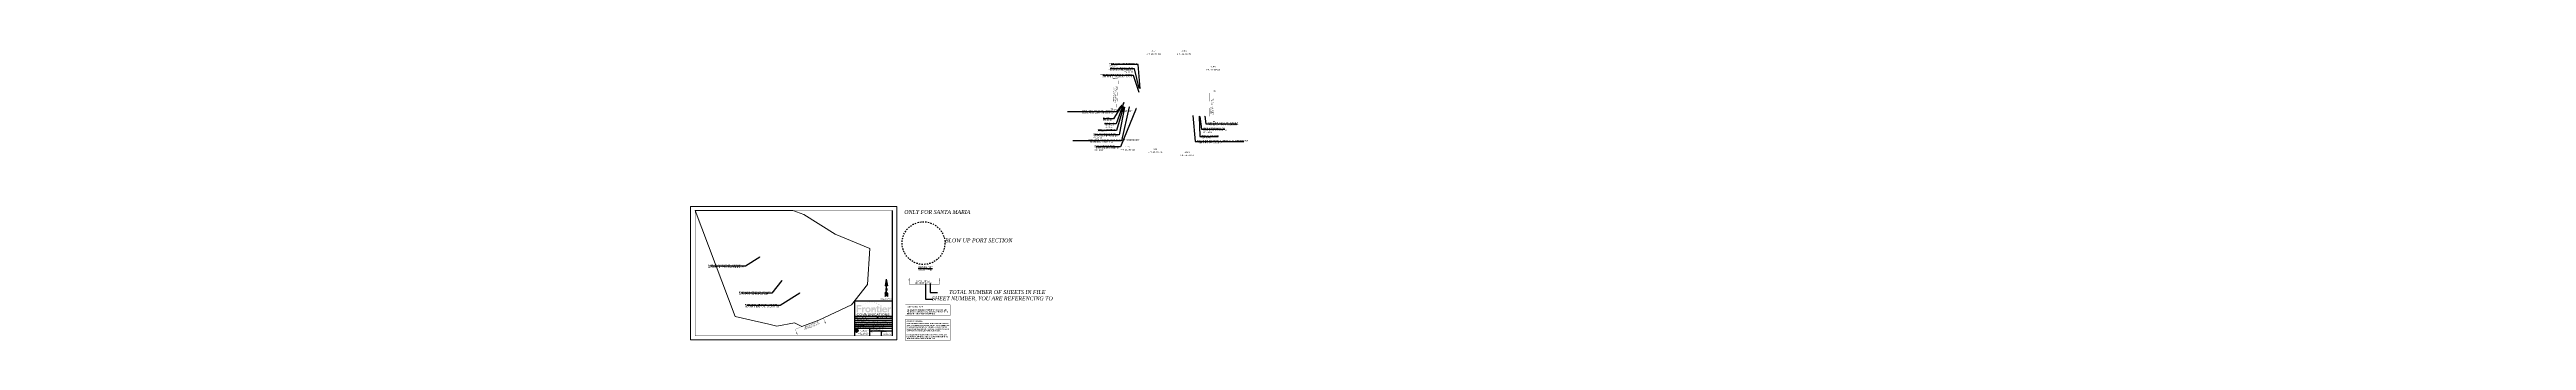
# Paper-space layout '35' of a CAD drawing. Header units: feet. Extents: x -36 to 169, y 3 to 27.
import ezdxf
from ezdxf import colors
from ezdxf.entities.mleader import LeaderData, LeaderLine
from ezdxf.enums import TextEntityAlignment as Align
from ezdxf.math import Vec2, Vec3

# ---------------------------------------------------------------- set-up
doc = ezdxf.new("R2010")
doc.units = ezdxf.units.FT
doc.header["$MEASUREMENT"] = 0
doc.linetypes.add('HIDDEN', pattern=[0.375, 0.25, -0.125])
doc.linetypes.add('PHANTOM2', pattern=[1.25, 0.625, -0.125, 0.125, -0.125, 0.125, -0.125])
doc.layers.get('DEFPOINTS').update_dxf_attribs({"color": 3, "lineweight": 0})
for name, color, linetype, lineweight in [('C-Anno', 7, 'Continuous', 25), ('C-Anno @ 1', 7, 'Continuous', 25), ('DIMS', 7, 'Continuous', 5)]:
    doc.layers.add(name, color=color, linetype=linetype, lineweight=lineweight)
doc.layers.add('CHC-ROW', color=4, linetype='PHANTOM2')
doc.layers.add('TITLE BLOCK', color=7, linetype='Continuous')
doc.layers.add('DEFPOINTS @ 1', color=3, linetype='Continuous', lineweight=0, plot=False)
doc.styles.add('LOGO', font='trebuc.ttf')
doc.styles.add('MTCS Standard', font='arial.ttf', dxfattribs={"height": 0.08})
doc.styles.add('Notes', font='arial.ttf', dxfattribs={"height": 0.1})
doc.styles.add('Roman', font='txt')
doc.styles.get("Standard").update_dxf_attribs({"font": 'arial.ttf'})
doc.dimstyles.get("Standard").update_dxf_attribs({"dimtxt": 0.1, "dimasz": 0.1, "dimexe": 0.005, "dimexo": 0.00625, "dimgap": 0.005, "dimtad": 0, "dimdec": 0, "dimzin": 0, "dimdsep": 46, "dimtxsty": 'Standard', "dimcen": 0, "dimadec": 0, "dimazin": 0, "dimtfac": 1, "dimtdec": 0, "dimtofl": 0, "dimtmove": 0, "dimatfit": 0, "dimfxl": 1, "dimtfill": 1, "dimtolj": 1, "dimtzin": 0, "dimarcsym": 0})

# ---------------------------------------------------------------- blocks, each defined once
blk = doc.blocks.new('CHC')
for p, q in [((-1.9, 1.5), (-2.2, -0.9)), ((-1.5, 1.9), (-2, -1.5)), ((-1.2, 1.8), (-1.7, -1.4)), ((-1.2, 0.2), (-1.4, -1.6)), ((-0.9, 1.9), (-1.2, 1.8)), ((-1.2, 0.2), (-0.8, 0.2)), ((-0.9, 1.9), (-1.1, 0.5)), ((-1.1, 0.5), (-0.7, 0.5)), ((-0.8, 0.2), (-1.1, -2.3)), ((-0.2, 2.4), (-0.9, -2.4)), ((-0.4, 2.4), (-0.7, 0.5)), ((0.2, 2.4), (-0.1, 0.2)), ((-0.1, 0.2), (0.2, 0.2)), ((0.9, 2.3), (0.1, -2.5)), ((0.5, 2.4), (0.2, 0.2)), ((1.1, 2.2), (0.4, -2.5)), ((1.4, 1.6), (0.8, -2)), ((1.4, 1.6), (1.7, 1.4)), ((1.7, 1.4), (1.4, -0.2)), ((1.5, 2), (1.5, 2)), ((1.7, 1.8), (1.7, 1.8)), ((2, 1.4), (1.8, -0.2)), ((2.2, 0.9), (1.9, -1.5)), ((-1.7, -1.4), (-1.4, -1.6)), ((-0.2, -0.2), (-0.5, -2.5)), ((0.1, -0.2), (-0.2, -2.5)), ((-0.2, -0.2), (0.1, -0.2)), ((1.2, -1.8), (0.8, -2)), ((1.4, -0.5), (1.2, -1.8)), ((1.4, -0.2), (1.8, -0.2)), ((1.4, -0.5), (1.7, -0.5)), ((1.7, -0.5), (1.5, -2))]:
    blk.add_line(p, q)
for centre, radius, start, end in [((0, 0), 2.48, 142.1212, 200.3583), ((-1.9, 1.5), 0.0513, 11.5668, 144.4873), ((0, 0), 2.49, 99.3775, 127.0246), ((0, 0), 2.49, 84.6565, 93.5776), ((0, 0), 2.49, 69.3287, 77.9294), ((0, 0), 2.49, 35.4835, 62.7845), ((0, 0), 2.48, 322.1028, 20.3399), ((2.3, 0.8), 0.0513, 17.9738, 150.8942), ((-2.3, -0.9), 0.0513, 200.8827, 333.8031), ((0, 0), 2.49, 215.4365, 243.0836), ((0, 0), 2.49, 248.8834, 257.8046), ((0, 0), 2.49, 264.5316, 273.1324), ((0, 0), 2.49, 279.6766, 306.9775), ((1.9, -1.5), 0.0513, 188.6579, 321.5784)]:
    blk.add_arc(centre, radius, start, end)
blk = doc.blocks.new('TEXAS')
for s, p in [('CORY RIGGS (310)-210-9882', (0.96, 0.04)), ('JAMES WEST (972)-578-3224', (1.03, -0.12))]:
    blk.add_text(s, height=0.0812).set_placement(p)
blk = doc.blocks.new('*U282')
at = {"layer": 'DIMS'}
blk.add_blockref('TEXAS', (0, 0), dxfattribs=at)
blk = doc.blocks.new('CHC Conduit Design Template')
at = {"ltscale": 1000, "true_color": 0xed1f24}
h = blk.add_hatch(color=240, dxfattribs=at)
h.dxf.hatch_style = 1
h.paths.add_polyline_path([(13.42, 2.29), (13.42, 2.44), (13.71, 2.44), (13.71, 2.54), (13.31, 2.54), (13.31, 1.95), (13.42, 1.94), (13.42, 2.19), (13.7, 2.19), (13.7, 2.29)])
h.paths.add_polyline_path([(14.02, 2.25), (14.02, 2.35, 0.397335), (13.86, 2.28), (13.86, 2.35), (13.75, 2.35), (13.75, 1.94), (13.86, 1.94), (13.86, 2.1, -0.170632), (13.9, 2.22, -0.379182)])
edge = h.paths.add_edge_path()
edge.add_ellipse((14.25, 2.15), major_axis=(-0.225, 0), ratio=0.94905, start_angle=0, end_angle=360)
edge = h.paths.add_edge_path(flags=16)
edge.add_ellipse((14.25, 2.15), major_axis=(0, 0.117), ratio=0.94003, start_angle=0, end_angle=360)
h.paths.add_polyline_path([(14.98, 2.27), (14.98, 2.04, 0.367511), (15.07, 1.94, 0.129645), (15.2, 1.95), (15.2, 2.05, -0.004707), (15.16, 2.03, -0.511846), (15.09, 2.09), (15.09, 2.27), (15.2, 2.27), (15.2, 2.35), (15.09, 2.35), (15.09, 2.47), (14.98, 2.47), (14.98, 2.35), (14.91, 2.35), (14.91, 2.27)])
h.paths.add_polyline_path([(15.25, 1.94), (15.37, 1.94), (15.37, 2.35), (15.25, 2.35)])
h.paths.add_polyline_path([(15.41, 2.14, 0.417016), (15.63, 1.93, 0.133775), (15.81, 1.99), (15.81, 2.1, -0.165992), (15.64, 2.03, -0.351883), (15.52, 2.13, -0.038018), (15.82, 2.13), (15.82, 2.18, 0.388229), (15.63, 2.36, 0.44651)])
h.paths.add_polyline_path([(15.7, 2.2), (15.53, 2.2, -0.863425)], flags=16)
h.paths.add_polyline_path([(15.88, 1.94), (15.98, 1.94), (15.98, 2.1, -0.170632), (16.02, 2.22, -0.379182), (16.15, 2.25), (16.15, 2.35, 0.397335), (15.98, 2.28), (15.98, 2.35), (15.88, 2.35)])
h.paths.add_polyline_path([(15.25, 2.46, 1), (15.37, 2.46, 1)])
h.paths.add_polyline_path([(15.08, 2.59, 1), (15.19, 2.59, 1)])
h.paths.add_polyline_path([(14.91, 2.69, 1), (15, 2.69, 1)])
h.paths.add_polyline_path([(14.73, 2.76, 1), (14.81, 2.76, 1)])
h.paths.add_polyline_path([(14.62, 2.79, 1), (14.55, 2.79, 1)])
h.paths.add_polyline_path([(14.43, 2.79, 1), (14.36, 2.79, 1)])
h.paths.add_polyline_path([(14.23, 2.76, 1), (14.18, 2.76, 1)])
h.paths.add_polyline_path([(14.05, 2.7, 1), (14.01, 2.7, 1)])
h.paths.add_polyline_path([(13.87, 2.59, 1), (13.89, 2.59, 1)])
h.paths.add_polyline_path([(13.8, 2.48, 1), (13.78, 2.48, 1)])
edge = h.paths.add_edge_path()
edge.add_line((14.51, 2.35), (14.52, 1.94))
edge.add_line((14.52, 1.94), (14.62, 1.94))
edge.add_line((14.62, 1.94), (14.62, 2.1))
edge.add_arc((14.77, 2.12), 0.152, 123.2226, 185.6995, ccw=False)
edge.add_arc((14.72, 2.19), 0.0631, -1.1771, 121.9305, ccw=False)
edge.add_line((14.79, 2.19), (14.79, 1.94))
edge.add_line((14.79, 1.94), (14.9, 1.94))
edge.add_line((14.9, 1.94), (14.9, 2.22))
edge.add_arc((14.75, 2.22), 0.144, 360, 437.6006)
edge.add_arc((14.75, 2.21), 0.145, 76.8049, 151.745)
edge.add_line((14.62, 2.28), (14.62, 2.35))
edge.add_line((14.62, 2.35), (14.51, 2.35))
for p, q in [((16.25, 10.34), (16.25, 0)), ((13.17, 2.88), (16.25, 2.88)), ((13.17, 1.6), (16.25, 1.6)), ((13.17, 1.44), (16.25, 1.44)), ((13.17, 1.28), (16.25, 1.28)), ((13.17, 1.11), (16.25, 1.11)), ((13.17, 0.95), (16.25, 0.95)), ((13.17, 0.8), (16.25, 0.8)), ((13.17, 0.65), (16.25, 0.65)), ((14.4, 0), (14.4, 0.65)), ((14.4, 0.41), (16.25, 0.41)), ((15.02, 1.44), (15.02, 1.6)), ((15.35, 0), (15.35, 0.41))]:
    blk.add_line(p, q)
at = {"const_width": 0.04}
blk.add_lwpolyline([(16.25, 0), (0, 0), (0, 10.34), (16.25, 10.34)], close=True, dxfattribs=at)
blk.add_lwpolyline([(13.17, 0), (13.17, 2.88), (16.25, 2.88)])
blk.add_lwpolyline([(16.25, 1.6), (13.17, 1.6), (13.17, 2.88), (16.25, 2.88)], close=True)
at = {"layer": 'DEFPOINTS'}
blk.add_lwpolyline([(-0.37, 10.67), (16.63, 10.67), (16.63, -0.33), (-0.37, -0.33)], close=True, dxfattribs=at)
at = {"layer": 'DIMS'}
blk.add_blockref('*U282', (13.17, 0.8), dxfattribs=at)
at = {"layer": 'TITLE BLOCK', "xscale": 0.04917126061345287, "yscale": 0.04917126061345287, "zscale": 0.04917126061345287}
blk.add_blockref('CHC', (13.32, 0.44), dxfattribs=at)
for s, height, p in [('JOB ID:', 0.0812, (13.21, 1.48)), ('TITLE:', 0.0812, (13.2, 1.32)), ('STREET ADDRESS:', 0.0812, (13.2, 1.16)), ('CITY/STATE:', 0.0812, (13.2, 1)), ('FTR ENGINEER:', 0.0812, (13.2, 0.85)), ('FTR INSPECTOR:', 0.0812, (13.2, 0.69)), ('FDH- #######', 0.0812, (13.59, 1.32)), ('######', 0.0812, (13.75, 1.48)), ('SANTA MARIA, CA 93458 (SANTA BARBARA)', 0.0737, (13.91, 1)), ('AGNES AVE & N BROADWAY', 0.0812, (14.29, 1.16)), ('DRAWN BY:', 0.0812, (14.44, 0.55)), ('EST. #:', 0.0812, (14.45, 0.29)), ('CHC CONSULTING', 0.0812, (14.52, 0.44)), ('DATE:', 0.0812, (15.04, 1.48)), ('SHEET#:', 0.0812, (15.4, 0.29)), ('M/DATE/YEAR', 0.0812, (15.43, 1.48)), ('OF 3', 0.134, (15.7, 0.08))]:
    blk.add_text(s, height=height).set_placement(p)
at = {"insert": (13.31, 1.85), "char_height": 0.1749, "attachment_point": 1, "style": 'MTCS Standard'}
blk.add_mtext_dynamic_manual_height_columns('{\\W1.19;COMMUNICATIONS}', width=3.0311, gutter_width=1.110223024625157e-16, heights=[0.359], dxfattribs=at)
at = {"layer": 'TITLE BLOCK', "color": 7, "style": 'LOGO'}
blk.add_text('Prepared by:', height=0.0342, rotation=359.8196, dxfattribs=at).set_placement((13.32, 0.61), align=Align.CENTER)
at = {"layer": 'TITLE BLOCK', "style": 'Roman'}
for s, width, gutter_width, heights, insert, char_height, attachment_point in [('{\\fArial|b0|i0|c0|p34;ENGINEERED BY:^J CHC CONSULTING, LLC\\P9095 RIO SAN DIEGO DR, STE 450\\PSAN DIEGO, CA 92108}', 10.2481, 3.04, [3.2], (13.92, 0.24), 0.0442, 5), ('\\pt0.28277;{\\fUtsaah|b0|i0|c0|p34;CHC CONSULTING}', 7.1044, 2.5, [0], (13.48, 0.49), 0.0707, 1)]:
    blk.add_mtext_dynamic_manual_height_columns(s, width=width, gutter_width=gutter_width, heights=heights, dxfattribs=dict(at, insert=insert, char_height=char_height, attachment_point=attachment_point))
blk = doc.blocks.new('A$C22CE082C')
at = {"layer": 'CHC-ROW', "const_width": 0.015}
blk.add_lwpolyline([(0.44, 0.04), (0.01, 0.04), (0.01, 2.54), (0.44, 2.54)], dxfattribs=at)
at = {"layer": 'CHC-ROW'}
for points in [[(0.32, 2.58), (0.32, 2.51), (0.54, 2.54)], [(0.32, 0.08), (0.32, 0), (0.54, 0.04)]]:
    blk.add_solid(points, dxfattribs=at)
blk = doc.blocks.new('QEQEQE')
at = {"layer": 'C-Anno', "insert": (23.31, 11.83), "char_height": 0.09, "width": 3.5549, "attachment_point": 1, "style": 'Notes', "bg_fill": 2}
blk.add_mtext('{\\fTahoma|b1|i0|c0|p34;ALL ROADS TO BE BORED MINIMUM OF 60 INCHES, AND ALL WATER FLOW LINES WILL BE BORED MINIMUM OF 60 INCHES WITHIN 50 FEET OF FLOW LINE.}', dxfattribs=at)
at = {"lineweight": 0, "const_width": 0.02}
blk.add_lwpolyline([(23.2, 13.06), (26.94, 13.06), (26.94, 11.34), (23.2, 11.34)], close=True, dxfattribs=at)
at = {"layer": 'C-Anno', "insert": (23.3, 12.96), "char_height": 0.09, "width": 1.4584, "attachment_point": 1, "style": 'Notes', "bg_fill": 2}
blk.add_mtext('{\\fTahoma|b1|i0|c0|p34;CONSTRUCTION NOTE:}', dxfattribs=at)
at = {"layer": 'C-Anno', "insert": (23.31, 12.76), "char_height": 0.09, "width": 3.5549, "attachment_point": 1, "style": 'Notes', "bg_fill": 2}
blk.add_mtext('{\\fTahoma|b1|i0|c0|p34;BORE SECTIONS MUST EXTEND  MINIMUM 5-FEET BEYOND EDGE OF CONCRETE PAVEMENT, OR 10-FEET BEYOND EDGE OF ASPHALT PAVEMENT (INCLUDING ALL PUBLIC CROSS STREETS AND DRIVEWAYS), PLUS ANY ADDITIONAL WIDTH NECESSARY TO CLEAR AN EXISTING SIDEWALK.}', dxfattribs=at)

psp = doc.layouts.new('35')

# ---------------------------------------------------------------- hatches: boundary and pattern name
h = psp.add_hatch(color=256)
h.dxf.hatch_style = 1
h.paths.add_polyline_path([(33.34, 6.54), (33.44, 6.44), (33.44, 6.71), (33.34, 6.81)])
h.paths.add_polyline_path([(33.34, 7.87), (33.24, 7.32, -0.111262), (33.34, 7.27)])

# ---------------------------------------------------------------- linework, layer by layer
for p, q in [((33.34, 7.87), (33.24, 7.32)), ((33.24, 6.71), (33.34, 6.81)), ((33.24, 6.64), (33.34, 6.74)), ((33.24, 6.71), (33.24, 6.44)), ((33.24, 6.57), (33.34, 6.67)), ((33.24, 6.51), (33.34, 6.61)), ((33.24, 6.44), (33.34, 6.54)), ((33.29, 7.09), (33.29, 6.93)), ((33.29, 7.09), (33.39, 6.93)), ((33.34, 7.87), (33.34, 6.54)), ((33.34, 7.87), (33.44, 7.32)), ((33.4, 7.56), (33.34, 7.62)), ((33.41, 7.48), (33.34, 7.55)), ((33.43, 7.4), (33.34, 7.48)), ((33.44, 7.32), (33.34, 7.42)), ((33.39, 7.3), (33.34, 7.35)), ((33.44, 6.71), (33.34, 6.81)), ((33.44, 6.44), (33.34, 6.54)), ((33.37, 7.48), (33.36, 7.49)), ((33.38, 7.4), (33.36, 7.42)), ((33.4, 7.32), (33.36, 7.36)), ((33.39, 7.09), (33.39, 6.93)), ((33.44, 6.71), (33.44, 6.44))]:
    psp.add_line(p, q)
for centre, start, end in [((33.2, 7.08), 53.2318, 78.6267), ((33.49, 7.08), 101.3733, 126.7682)]:
    psp.add_arc(centre, 0.245, start, end)
at = {"layer": 'DEFPOINTS'}
psp.add_lwpolyline([(31.79, 7.42), (31.79, 7.42), (31.79, 7.42), (31.79, 7.42), (31.79, 7.42), (31.79, 7.42), (31.79, 7.42), (31.79, 7.42), (31.79, 7.42), (31.79, 7.42), (31.79, 7.42), (31.79, 7.42), (31.79, 7.42), (31.79, 7.42), (31.79, 7.42), (31.79, 7.42), (31.79, 7.42), (31.79, 7.42), (31.79, 7.42), (31.79, 7.42), (31.79, 7.42), (31.79, 7.42), (31.79, 7.42), (31.79, 7.42), (31.79, 7.42), (31.79, 7.42), (31.79, 7.42), (31.79, 7.42), (31.79, 7.42), (31.79, 7.42), (31.79, 7.42), (31.79, 7.42), (31.79, 7.42), (31.79, 7.42), (31.79, 7.42), (31.79, 7.42), (31.79, 7.42), (31.79, 7.42), (31.79, 7.42), (31.79, 7.42), (31.79, 7.42), (31.79, 7.42), (31.79, 7.42), (31.79, 7.42), (31.79, 7.42), (31.79, 7.42), (31.79, 7.42), (31.79, 7.42), (31.79, 7.42), (31.79, 7.42), (30.47, 5.76), (27.79, 4.5), (27.79, 4.5), (27.79, 4.5), (27.79, 4.5), (26.38, 3.96), (25.76, 4.27), (24.31, 3.99), (23.66, 4.17), (20.87, 4.78), (20.87, 4.78), (20.87, 4.78), (20.87, 4.78), (17.58, 13.53), (17.58, 13.53), (17.58, 13.53), (17.58, 13.53), (17.58, 13.53), (17.58, 13.53), (17.58, 13.53), (17.58, 13.53), (17.58, 13.53), (17.58, 13.53), (17.58, 13.53), (17.58, 13.53), (17.58, 13.53), (17.58, 13.53), (17.58, 13.53), (17.58, 13.53), (17.58, 13.53), (17.58, 13.53), (17.58, 13.53), (20.23, 13.53), (25.63, 13.53), (25.63, 13.53), (25.63, 13.53), (26.55, 13.19), (29.13, 11.58), (31.98, 10.4), (31.98, 10.4), (31.98, 10.4), (31.98, 10.4), (31.98, 10.4), (31.79, 7.42), (31.79, 7.42), (31.79, 7.42), (31.79, 7.42), (31.79, 7.42), (31.79, 7.42), (31.79, 7.42), (31.79, 7.42), (31.79, 7.42), (31.79, 7.42), (31.79, 7.42), (31.79, 7.42), (31.79, 7.42), (31.79, 7.42)], close=True, dxfattribs=at)

# ---------------------------------------------------------------- block references
at = {"xscale": -1}
for p, rotation in [((52.33, 21.83), 356.7182762918554), ((28.2, 4.67), 111.2246938269004)]:
    psp.add_blockref('A$C22CE082C', p, dxfattribs=dict(at, rotation=rotation))
at = {"rotation": 358.7330323647649}
psp.add_blockref('A$C22CE082C', (59.95, 20.84), dxfattribs=at)
psp.add_blockref('CHC Conduit Design Template', (17.58, 3.19))

# ---------------------------------------------------------------- texts
for s, height, p in [('SCALE: 1"=40\'', 0.1, (32.87, 6.18)), ('2', 0.134, (33.1, 3.27))]:
    psp.add_text(s, height=height).set_placement(p)
at = {"char_height": 0.1, "attachment_point": 5}
for s, insert, width, rotation in [('\\A1;MATCH LINE C-C', (52.1, 23.09), 1.7374, 86.8707), ('\\A1;SEE SHEET 4 OF XX', (52.26, 23.09), 1.7374, 86.8707), ('\\A1;MATCH LINE B-B', (60.11, 22.09), 1.7374, 88.5806), ('\\A1;SEE SHEET 2 OF XX', (60.25, 22.08), 1.7374, 88.5806), ('\\A1;SEE SHEET 34 OF 41', (27.21, 3.97), 1.7374, 21.4914), ('\\A1;MATCH LINE AL-AL', (27.17, 4.12), 1.4387, 21.4914)]:
    psp.add_mtext(s, dxfattribs=dict(at, insert=insert, width=width, rotation=rotation))
at = {"layer": 'C-Anno', "style": 'Notes', "bg_fill": 2}
for s, insert, char_height, width, attachment_point in [('4380', (57.68, 26.73), 0.125, 0.3055, 1), ('{\\fArial|b1|i0|c0|p34;\\LDETAIL "A"\\P\\fArial|b0|i0|c0|p34;\\H0.8002x;\\lSCALE: 1"=10\'}', (36.56, 8.93), 0.15, 1.1557, 2)]:
    psp.add_mtext(s, dxfattribs=dict(at, insert=insert, char_height=char_height, width=width, attachment_point=attachment_point))
at = {"layer": 'DEFPOINTS', "char_height": 0.32, "attachment_point": 5}
for s, width, insert in [('{\\fTimes New Roman|b0|i1|c0|p18;ONLY FOR SANTA MARIA}', 5.5376, (37.54, 13.4)), ('{\\fTimes New Roman|b0|i1|c0|p18;BLOW UP PORT SECTION}', 5.5376, (40.95, 11.06)), ('{\\fTimes New Roman|b0|i1|c0|p18;SHEET NUMBER, YOU ARE REFERENCING TO}', 9.8769, (42.08, 6.24)), ('{\\fTimes New Roman|b0|i1|c0|p18;TOTAL NUMBER OF SHEETS IN FILE}', 9.8769, (42.48, 6.8))]:
    psp.add_mtext_dynamic_manual_height_columns(s, width=width, gutter_width=15, heights=[1.14], dxfattribs=dict(at, insert=insert))

# ---------------------------------------------------------------- leaders
at = {"layer": 'C-Anno'}
ml = psp.add_multileader_mtext('Standard', dxfattribs=at)
ml.set_content("{\\fArial|b1|i0|c0|p34;PROP. 4'X4' RECEIVE PIT #3\\P}F/O 4368 COUNTRYWOOD DR\\PSTA. 96+44", color=256, style='Notes')
ml.set_leader_properties()
ml.build(insert=Vec2(0, 0))
ml.multileader.update_dxf_attribs({"text_left_attachment_type": 6, "text_right_attachment_type": 6, "dogleg_length": 0.0548, "arrow_head_size": 0.07, "scale": 40})
ctx = ml.context
ctx.base_point, ctx.scale, ctx.char_height, ctx.arrow_head_size, ctx.landing_gap_size, ctx.plane_origin = Vec3(51.57, 25.2), 40, 0.1, 0.07, 0.09, Vec3(51.89, 25.48)
ctx.left_attachment, ctx.right_attachment, ctx.text_align_type = 6, 6, 2
notes = []
notes.append((ctx, [(1, (1, 1, 0), (53.79, 25.2), (-1, 0), 0.0548, [(0, [(54.21, 23.54)], 0, [])])]))
ctx.mtext.insert, ctx.mtext.width, ctx.mtext.defined_height, ctx.mtext.alignment, ctx.mtext.flow_direction = Vec3(53.65, 25.32), 2.2321, 0.12, 3, 5
ml = psp.add_multileader_mtext('Standard', dxfattribs=at)
ml.set_content("{\\fArial|b1|i0|c0|p34;BORE AND PLACE 55' OF 1-1.25 DUCT\\P}FROM POINT B TO NEW DROP BOX #3", color=256, style='Notes')
ml.set_leader_properties()
ml.build(insert=Vec2(0, 0))
ml.multileader.update_dxf_attribs({"text_left_attachment_type": 6, "text_right_attachment_type": 6, "dogleg_length": 0.0548, "arrow_head_size": 0.07, "scale": 40})
ctx = ml.context
ctx.base_point, ctx.scale, ctx.char_height, ctx.arrow_head_size, ctx.landing_gap_size, ctx.plane_origin = Vec3(50.92, 24.66), 40, 0.1, 0.07, 0.09, Vec3(55.2, 24.91)
ctx.left_attachment, ctx.right_attachment = 6, 6
notes.append((ctx, [(1, (1, 1, 0), (53.72, 24.66), (-1, 0), 0.0548, [(0, [(54.21, 23.18)], 0, [])])]))
ctx.mtext.insert, ctx.mtext.width, ctx.mtext.defined_height, ctx.mtext.flow_direction = Vec3(51.01, 24.78), 2.8347, 0.12, 5
ml = psp.add_multileader_mtext('Standard', dxfattribs=at)
ml.set_content('{\\fArial|b1|i0|c0|p34;BORE AND PLACE 22\' OF 1-4" DUCT & 1-1.25 SHADOW DUCT\\P}FROM NEW HH #3 TO MATCH LINE C-C', color=256, style='Notes')
ml.set_leader_properties()
ml.build(insert=Vec2(0, 0))
ml.multileader.update_dxf_attribs({"text_left_attachment_type": 6, "text_right_attachment_type": 6, "dogleg_length": 0.0548, "arrow_head_size": 0.07, "scale": 40})
ctx = ml.context
ctx.base_point, ctx.scale, ctx.char_height, ctx.arrow_head_size, ctx.landing_gap_size, ctx.plane_origin = Vec3(49.39, 21.65), 40, 0.1, 0.07, 0.09, Vec3(52.43, 21.65)
ctx.left_attachment, ctx.right_attachment = 6, 6
notes.append((ctx, [(1, (1, 1, 0), (52.31, 21.65), (-1, 0), 0.145, [(0, [(52.72, 22.18)], 0, [])])]))
ctx.mtext.insert, ctx.mtext.width, ctx.mtext.defined_height, ctx.mtext.flow_direction = Vec3(49.48, 21.77), 2.7698, 0.12, 5
ml = psp.add_multileader_mtext('Standard', dxfattribs=at)
ml.set_content('{\\fArial|b1|i0|c0|p34;BORE AND PLACE 39\' OF 1-4" DUCT & 1-1.25" SHADOW DUCT\\P}FROM POINT B TO NEW HH #3', color=256, style='Notes')
ml.set_leader_properties()
ml.build(insert=Vec2(0, 0))
ml.multileader.update_dxf_attribs({"text_left_attachment_type": 6, "text_right_attachment_type": 6, "dogleg_length": 0.0548, "arrow_head_size": 0.07, "scale": 40})
ctx = ml.context
ctx.base_point, ctx.scale, ctx.char_height, ctx.arrow_head_size, ctx.landing_gap_size, ctx.plane_origin = Vec3(49.91, 19.27), 40, 0.1, 0.07, 0.09, Vec3(52.87, 21)
ctx.left_attachment, ctx.right_attachment = 6, 6
notes.append((ctx, [(1, (1, 1, 0), (52.72, 19.27), (-1, 0), 0.0548, [(0, [(53.36, 22.13)], 0, [])])]))
ctx.mtext.insert, ctx.mtext.width, ctx.mtext.defined_height, ctx.mtext.flow_direction = Vec3(50, 19.39), 2.5939, 0.12, 5
ml = psp.add_multileader_mtext('Standard', dxfattribs=at)
ml.set_content("{\\fArial|b1|i0|c0|p34;PROP. 4'X4' RECEIVE PIT #4\\P}F/O 4371 COUNTRYWOOD DR{\\fArial|b1|i0|c0|p34;\\P}STA. 95+98", color=256, style='Notes')
ml.set_leader_properties()
ml.build(insert=Vec2(0, 0))
ml.multileader.update_dxf_attribs({"text_left_attachment_type": 6, "text_right_attachment_type": 6, "dogleg_length": 0.0548, "arrow_head_size": 0.07, "scale": 40})
ctx = ml.context
ctx.base_point, ctx.scale, ctx.char_height, ctx.arrow_head_size, ctx.landing_gap_size, ctx.plane_origin = Vec3(50.29, 19.76), 40, 0.1, 0.07, 0.09, Vec3(50.25, 20.26)
ctx.left_attachment, ctx.right_attachment = 6, 6
notes.append((ctx, [(1, (1, 1, 0), (52.52, 19.76), (-1, 0), 0.0548, [(0, [(52.98, 22.11)], 0, [])])]))
ctx.mtext.insert, ctx.mtext.width, ctx.mtext.defined_height, ctx.mtext.flow_direction = Vec3(50.38, 19.88), 2.1017, 0.12, 5
ml = psp.add_multileader_mtext('Standard', dxfattribs=at)
ml.set_content('{\\fArial|b1|i0|c0|p34;PROP. 17"X30" HH #3\\P}STA. 95+98', color=256, style='Notes')
ml.set_leader_properties()
ml.build(insert=Vec2(0, 0))
ml.multileader.update_dxf_attribs({"text_left_attachment_type": 6, "text_right_attachment_type": 6, "dogleg_length": 0.0548, "arrow_head_size": 0.07, "scale": 40})
ctx = ml.context
ctx.base_point, ctx.scale, ctx.char_height, ctx.arrow_head_size, ctx.landing_gap_size, ctx.plane_origin = Vec3(50.65, 20.13), 40, 0.1, 0.07, 0.09, Vec3(51.8, 21.13)
ctx.left_attachment, ctx.right_attachment = 6, 6
notes.append((ctx, [(1, (1, 1, 0), (52.31, 20.13), (-1, 0), 0.0548, [(0, [(52.9, 22.15)], 0, [])])]))
ctx.mtext.insert, ctx.mtext.width, ctx.mtext.defined_height, ctx.mtext.flow_direction = Vec3(50.74, 20.25), 1.7339, 0.12, 5
ml = psp.add_multileader_mtext('Standard', dxfattribs=at)
ml.set_content('EX. PED\\PSTA. 95+92', color=256, style='Notes')
ml.set_leader_properties()
ml.build(insert=Vec2(0, 0))
ml.multileader.update_dxf_attribs({"text_left_attachment_type": 6, "text_right_attachment_type": 6, "dogleg_length": 0.0523, "arrow_head_size": 0.07})
ctx = ml.context
ctx.base_point, ctx.char_height, ctx.arrow_head_size, ctx.landing_gap_size, ctx.plane_origin = Vec3(51.1, 21.08), 0.1, 0.07, 0.09, Vec3(56.74, 23.62)
ctx.left_attachment, ctx.right_attachment = 6, 6
notes.append((ctx, [(1, (1, 1, 0), (52.06, 21.08), (-1, 0), 0.0523, [(1, [(52.79, 22.28)], 0, [])])]))
ctx.mtext.insert, ctx.mtext.width, ctx.mtext.defined_height, ctx.mtext.flow_direction = Vec3(51.19, 21.2), 1.0183, 0.0622, 5
ml = psp.add_multileader_mtext('Standard', dxfattribs=at)
ml.set_content('EX. UNK. HH \\PSTA. 95+94\\PSTA. 95+96', color=256, style='Notes')
ml.set_leader_properties()
ml.build(insert=Vec2(0, 0))
ml.multileader.update_dxf_attribs({"text_left_attachment_type": 6, "text_right_attachment_type": 6, "dogleg_length": 0.0523, "arrow_head_size": 0.07})
ctx = ml.context
ctx.base_point, ctx.char_height, ctx.arrow_head_size, ctx.landing_gap_size, ctx.plane_origin = Vec3(51.23, 20.66), 0.1, 0.07, 0.09, Vec3(56.97, 23.98)
ctx.left_attachment, ctx.right_attachment = 6, 6
notes.append((ctx, [(1, (1, 1, 0), (52.28, 20.66), (-1, 0), 0.0523, [(0, [(52.84, 22.29), (52.92, 22.42)], 0, [])])]))
ctx.mtext.insert, ctx.mtext.width, ctx.mtext.defined_height, ctx.mtext.flow_direction = Vec3(51.32, 20.78), 1.0183, 0.0622, 5
ml = psp.add_multileader_mtext('Standard', dxfattribs=at)
ml.set_content('{\\fArial|b1|i0|c0|p34;BORE AND PLACE 81\' OF 1-4" DUCT & 1-1.25" SHADOW DUCT\\P\\pxql;}FROM NEW HH #2 TO POINT A', color=256, style='Notes')
ml.set_leader_properties()
ml.build(insert=Vec2(0, 0))
ml.multileader.update_dxf_attribs({"text_left_attachment_type": 6, "text_right_attachment_type": 6, "dogleg_length": 0.0548, "arrow_head_size": 0.07, "scale": 40})
ctx = ml.context
ctx.base_point, ctx.scale, ctx.char_height, ctx.arrow_head_size, ctx.landing_gap_size, ctx.plane_origin = Vec3(58.86, 19.21), 40, 0.1, 0.07, 0.09, Vec3(59.25, 20.64)
ctx.left_attachment, ctx.right_attachment = 6, 6
notes.append((ctx, [(0, (1, 1, 0), (58.8, 19.21), (1, 0), 0.0548, [(0, [(58.59, 21.43)], 0, [])])]))
ctx.mtext.insert, ctx.mtext.width, ctx.mtext.defined_height, ctx.mtext.flow_direction = Vec3(58.95, 19.33), 2.7179, 0.12, 5
ml = psp.add_multileader_mtext('Standard', dxfattribs=at)
ml.set_content('{\\fArial|b1|i0|c0|p34;PROP. 17"X30" HH #2\\P}STA. 98+48', color=256, style='Notes')
ml.set_leader_properties()
ml.build(insert=Vec2(0, 0))
ml.multileader.update_dxf_attribs({"text_left_attachment_type": 6, "text_right_attachment_type": 6, "dogleg_length": 0.0548, "arrow_head_size": 0.07, "scale": 40})
ctx = ml.context
ctx.base_point, ctx.scale, ctx.char_height, ctx.arrow_head_size, ctx.landing_gap_size, ctx.plane_origin = Vec3(59.23, 19.63), 40, 0.1, 0.07, 0.09, Vec3(60.23, 20.46)
ctx.left_attachment, ctx.right_attachment = 6, 6
notes.append((ctx, [(0, (1, 1, 0), (59.17, 19.63), (1, 0), 0.0548, [(0, [(59.12, 21.38)], 0, [])])]))
ctx.mtext.insert, ctx.mtext.width, ctx.mtext.defined_height, ctx.mtext.flow_direction = Vec3(59.32, 19.75), 1.7339, 0.12, 5
ml = psp.add_multileader_mtext('Standard', dxfattribs=at)
ml.set_content("{\\fArial|b1|i0|c0|p34;PROP. 4'X4' BORE PIT #1A\\P}F/O 4393 COUNRYWOOD DR{\\fArial|b1|i0|c0|p34;\\P}STA. 98+48", color=256, style='Notes')
ml.set_leader_properties()
ml.build(insert=Vec2(0, 0))
ml.multileader.update_dxf_attribs({"text_left_attachment_type": 6, "text_right_attachment_type": 6, "dogleg_length": 0.0548, "arrow_head_size": 0.07, "scale": 40})
ctx = ml.context
ctx.base_point, ctx.scale, ctx.char_height, ctx.arrow_head_size, ctx.landing_gap_size, ctx.plane_origin = Vec3(59.37, 20.24), 40, 0.1, 0.07, 0.09, Vec3(59.5, 21.07)
ctx.left_attachment, ctx.right_attachment = 6, 6
notes.append((ctx, [(0, (1, 1, 0), (59.32, 20.24), (1, 0), 0.0548, [(0, [(59.16, 21.35)], 0, [])])]))
ctx.mtext.insert, ctx.mtext.width, ctx.mtext.defined_height, ctx.mtext.flow_direction = Vec3(59.46, 20.36), 2.0084, 0.12, 5
ml = psp.add_multileader_mtext('Standard', dxfattribs=at)
ml.set_content('{\\fArial|b1|i0|c0|p34;BORE AND PLACE 35\' OF 1-1.25" DUCT\\P\\pxql;}FROM MATCH LINE B-B TO NEW HH #2', color=256, style='Notes')
ml.set_leader_properties()
ml.build(insert=Vec2(0, 0))
ml.multileader.update_dxf_attribs({"text_left_attachment_type": 6, "text_right_attachment_type": 6, "dogleg_length": 0.0548, "arrow_head_size": 0.07, "scale": 40})
ctx = ml.context
ctx.base_point, ctx.scale, ctx.char_height, ctx.arrow_head_size, ctx.landing_gap_size, ctx.plane_origin = Vec3(59.72, 20.68), 40, 0.1, 0.07, 0.09, Vec3(60.22, 21.43)
ctx.left_attachment, ctx.right_attachment = 6, 6
notes.append((ctx, [(0, (1, 1, 0), (59.67, 20.68), (1, 0), 0.0548, [(0, [(59.58, 21.37)], 0, [])])]))
ctx.mtext.insert, ctx.mtext.width, ctx.mtext.defined_height, ctx.mtext.flow_direction = Vec3(59.81, 20.8), 2.7179, 0.12, 5
at = {"layer": 'C-Anno @ 1'}
ml = psp.add_multileader_mtext('Standard', dxfattribs=at)
ml.set_content('{\\fArial|b1|i0|c0|p34;PROP. 11"X11"X16" DROP BOX #3\\P}STA. 96+44', color=256, style='Notes')
ml.set_leader_properties()
ml.build(insert=Vec2(0, 0))
ml.multileader.update_dxf_attribs({"text_left_attachment_type": 6, "text_right_attachment_type": 6, "dogleg_length": 0.126, "arrow_head_size": 0.07})
ctx = ml.context
ctx.base_point, ctx.char_height, ctx.arrow_head_size, ctx.landing_gap_size, ctx.plane_origin = Vec3(51.63, 25.56), 0.1, 0.07, 0.09, Vec3(60.09, 19.45)
ctx.left_attachment, ctx.right_attachment = 6, 6
notes.append((ctx, [(1, (1, 1, 0), (54.1, 25.56), (-1, 0), 0.00571, [(0, [(54.26, 23.5)], 0, [])])]))
ctx.mtext.insert, ctx.mtext.width, ctx.mtext.defined_height, ctx.mtext.flow_direction = Vec3(51.72, 25.68), 2.818, 0.513, 5
for ctx, leaders in notes:
    for number, flags, end, landing, length, lines in leaders:
        leader = LeaderData()
        leader.index, (leader.has_last_leader_line, leader.has_dogleg_vector, leader.attachment_direction) = number, flags
        leader.last_leader_point, leader.dogleg_vector, leader.dogleg_length = Vec3(end), Vec3(landing), length
        for number, points, colour, breaks in lines:
            line = LeaderLine()
            line.index, line.vertices, line.color, line.breaks = number, Vec3.list(points), colors.encode_raw_color(colour), breaks
            leader.lines.append(line)
        ctx.leaders.append(leader)

# ---------------------------------------------------------------- viewports
at = {"layer": 'DEFPOINTS'}
vp = psp.add_viewport(center=(24.78, 8.74), size=(14.4, 9.5714), view_center_point=(4503320.98, -1444178.75), view_height=382.8551, status=3, dxfattribs=at)
vp.frozen_layers = ['C-Anno @ 1', 'DEFPOINTS @ 1']
vp.dxf.flags = 0x10000  # cut along an outline
vp.dxf.clipping_boundary_handle = psp.add_lwpolyline([(31.79, 7.42), (31.79, 7.42), (31.79, 7.42), (31.79, 7.42), (31.79, 7.42), (31.79, 7.42), (31.79, 7.42), (31.79, 7.42), (31.79, 7.42), (31.79, 7.42), (31.79, 7.42), (31.79, 7.42), (31.79, 7.42), (31.79, 7.42), (31.79, 7.42), (31.79, 7.42), (31.79, 7.42), (31.79, 7.42), (31.79, 7.42), (31.79, 7.42), (31.79, 7.42), (31.79, 7.42), (31.79, 7.42), (31.79, 7.42), (31.79, 7.42), (31.79, 7.42), (31.79, 7.42), (31.79, 7.42), (31.79, 7.42), (31.79, 7.42), (31.79, 7.42), (31.79, 7.42), (31.79, 7.42), (31.79, 7.42), (31.79, 7.42), (31.79, 7.42), (31.79, 7.42), (31.79, 7.42), (31.79, 7.42), (31.79, 7.42), (31.79, 7.42), (31.79, 7.42), (31.79, 7.42), (31.79, 7.42), (31.79, 7.42), (31.79, 7.42), (31.79, 7.42), (31.79, 7.42), (31.79, 7.42), (31.79, 7.42), (30.47, 5.76), (27.79, 4.5), (27.79, 4.5), (27.79, 4.5), (27.79, 4.5), (26.38, 3.96), (25.76, 4.27), (24.31, 3.99), (23.66, 4.17), (20.87, 4.78), (20.87, 4.78), (20.87, 4.78), (20.87, 4.78), (17.58, 13.53), (17.58, 13.53), (17.58, 13.53), (17.58, 13.53), (17.58, 13.53), (17.58, 13.53), (17.58, 13.53), (17.58, 13.53), (17.58, 13.53), (17.58, 13.53), (17.58, 13.53), (17.58, 13.53), (17.58, 13.53), (17.58, 13.53), (17.58, 13.53), (17.58, 13.53), (17.58, 13.53), (17.58, 13.53), (17.58, 13.53), (20.23, 13.53), (25.63, 13.53), (25.63, 13.53), (25.63, 13.53), (26.55, 13.19), (29.13, 11.58), (31.98, 10.4), (31.98, 10.4), (31.98, 10.4), (31.98, 10.4), (31.98, 10.4), (31.79, 7.42), (31.79, 7.42), (31.79, 7.42), (31.79, 7.42), (31.79, 7.42), (31.79, 7.42), (31.79, 7.42), (31.79, 7.42), (31.79, 7.42), (31.79, 7.42), (31.79, 7.42), (31.79, 7.42), (31.79, 7.42), (31.79, 7.42)], format="xyb", close=True, dxfattribs={"invisible": 1}).dxf.handle

# ---------------------------------------------------------------- next in the draw order: linework, layer by layer
at = {"linetype": 'HIDDEN', "ltscale": 0.465}
psp.add_circle((36.4, 10.84), 1.76, dxfattribs=at)

# ---------------------------------------------------------------- next in the draw order: block references
at = {"xscale": -1, "rotation": 270}
psp.add_blockref('A$C22CE082C', (35.18, 7.44), dxfattribs=at)

# ---------------------------------------------------------------- next in the draw order: texts
at = {"char_height": 0.1, "attachment_point": 5}
for s, insert, width in [('\\A1;SEE SHEET X OF XX', (36.38, 7.55), 1.7374), ('\\A1;MATCH LINE A-A', (36.39, 7.71), 1.4387)]:
    psp.add_mtext(s, dxfattribs=dict(at, insert=insert, width=width))
at = {"layer": 'C-Anno', "char_height": 0.125, "width": 0.3055, "attachment_point": 1, "style": 'Notes', "bg_fill": 2}
for s, insert in [('4374', (55.18, 26.73)), ('4388', (60.07, 25.44)), ('4377', (53.03, 18.85)), ('4385', (55.31, 18.65)), ('4393', (57.93, 18.38))]:
    psp.add_mtext(s, dxfattribs=dict(at, insert=insert))

# ---------------------------------------------------------------- next in the draw order: leaders
at = {"layer": 'C-Anno'}
ml = psp.add_multileader_mtext('Standard', dxfattribs=at)
ml.set_content("{\\fArial|b1|i0|c0|p34;BORE AND PLACE 136' OF 1-1.25 DUCT\\P}FROM NEW HH #37 TO NEW DROP BOX #78", color=256, style='Notes')
ml.set_leader_properties()
ml.build(insert=Vec2(0, 0))
ml.multileader.update_dxf_attribs({"text_left_attachment_type": 6, "text_right_attachment_type": 6, "dogleg_length": 0.0548, "arrow_head_size": 0.07, "scale": 40})
ctx = ml.context
ctx.base_point, ctx.scale, ctx.char_height, ctx.arrow_head_size, ctx.landing_gap_size, ctx.plane_origin = Vec3(18.57, 8.93), 40, 0.1, 0.07, 0.09, Vec3(23.2, 9.17)
ctx.left_attachment, ctx.right_attachment = 6, 6
notes = []
notes.append((ctx, [(1, (1, 1, 0), (21.72, 8.93), (-1, 0), 0.0548, [(0, [(22.98, 9.73)], 0, [])])]))
ctx.mtext.insert, ctx.mtext.width, ctx.mtext.defined_height, ctx.mtext.flow_direction = Vec3(18.66, 9.05), 3.1729, 0.12, 5
at = {"layer": 'DEFPOINTS @ 1'}
for points in [[(36.56, 7.49), (36.56, 6.21), (37.17, 6.21)], [(36.96, 7.5), (36.96, 6.78), (37.57, 6.78)]]:
    psp.add_leader(points, dimstyle='Standard', override={"dimscale": 1, "dimgap": 0.005, "dimtad": 0, "dimfxl": 0.75, "dimarcsym": 1}, dxfattribs=at)
for ctx, leaders in notes:
    for number, flags, end, landing, length, lines in leaders:
        leader = LeaderData()
        leader.index, (leader.has_last_leader_line, leader.has_dogleg_vector, leader.attachment_direction) = number, flags
        leader.last_leader_point, leader.dogleg_vector, leader.dogleg_length = Vec3(end), Vec3(landing), length
        for number, points, colour, breaks in lines:
            line = LeaderLine()
            line.index, line.vertices, line.color, line.breaks = number, Vec3.list(points), colors.encode_raw_color(colour), breaks
            leader.lines.append(line)
        ctx.leaders.append(leader)

# ---------------------------------------------------------------- next in the draw order: viewports
at = {"layer": 'DIMS'}
vp = psp.add_viewport(center=(36.4, 10.84), size=(3.52, 3.524), view_center_point=(4419754.75, -1406195.04), view_height=35.239, dxfattribs=at)
vp.frozen_layers = ['C-Anno @ 1', 'DEFPOINTS @ 1']
vp.dxf.flags = 0x10000  # cut along an outline
vp.dxf.clipping_boundary_handle = psp.add_lwpolyline([(34.64, 10.84, 1), (38.16, 10.84, 1)], format="xyb", close=True, dxfattribs={"invisible": 1}).dxf.handle

# ---------------------------------------------------------------- next in the draw order: texts
at = {"layer": 'C-Anno', "attachment_point": 1, "style": 'Notes', "bg_fill": 2}
for s, insert, char_height, width in [('APN: 111-392-062', (57.3, 26.48), 0.1, 1.657), ('APN: 111-392-063', (59.69, 25.18), 0.1, 1.657), ('APN: 111-393-033', (57.55, 18.13), 0.1, 1.657), ('{\\fTahoma|b1|i0|c0|p34;ALL ROADS TO BE BORED MINIMUM OF 60 INCHES, AND ALL WATER FLOW LINES WILL BE BORED MINIMUM OF 60 INCHES WITHIN 50 FEET OF FLOW LINE.}', (35.03, 5.37), 0.09, 3.5549)]:
    psp.add_mtext(s, dxfattribs=dict(at, insert=insert, char_height=char_height, width=width))

# ---------------------------------------------------------------- next in the draw order: linework, layer by layer
at = {"lineweight": 0, "const_width": 0.02}
psp.add_lwpolyline([(34.91, 5.76), (38.6, 5.76), (38.6, 4.87), (34.91, 4.87)], close=True, dxfattribs=at)

# ---------------------------------------------------------------- next in the draw order: texts
at = {"layer": 'C-Anno', "char_height": 0.1, "width": 1.657, "attachment_point": 1, "style": 'Notes', "bg_fill": 2}
for s, insert in [('APN: 111-392-061', (54.79, 26.48)), ('APN: 111-393-032', (54.93, 18.4))]:
    psp.add_mtext(s, dxfattribs=dict(at, insert=insert))

# ---------------------------------------------------------------- next in the draw order: texts
at = {"layer": 'C-Anno', "attachment_point": 1, "style": 'Notes', "bg_fill": 2}
for s, insert, char_height, width in [('APN: 111-393-031', (52.65, 18.59), 0.1, 1.657), ('{\\fTahoma|b1|i0|c0|p34;CONSTRUCTION NOTE:}', (35.03, 5.63), 0.09, 1.4584)]:
    psp.add_mtext(s, dxfattribs=dict(at, insert=insert, char_height=char_height, width=width))

# ---------------------------------------------------------------- next in the draw order: block references
psp.add_blockref('QEQEQE', (11.69, -8.51))

# ---------------------------------------------------------------- next in the draw order: leaders
at = {"layer": 'C-Anno'}
ml = psp.add_multileader_mtext('Standard', dxfattribs=at)
ml.set_content("{\\fArial|b1|i0|c0|p34;PROP. 4'X4' BORE PIT #2\\P}F/O 4377 COUNTRYWOOD DR{\\fArial|b1|i0|c0|p34;\\P}STA. 95+98", color=256, style='Notes')
ml.set_leader_properties()
ml.build(insert=Vec2(0, 0))
ml.multileader.update_dxf_attribs({"text_left_attachment_type": 6, "text_right_attachment_type": 6, "dogleg_length": 0.0548, "arrow_head_size": 0.07, "scale": 40})
ctx = ml.context
ctx.base_point, ctx.scale, ctx.char_height, ctx.arrow_head_size, ctx.landing_gap_size, ctx.plane_origin = Vec3(50.41, 18.77), 40, 0.1, 0.07, 0.09, Vec3(50.37, 19.27)
ctx.left_attachment, ctx.right_attachment = 6, 6
notes = []
notes.append((ctx, [(1, (1, 1, 0), (52.64, 18.77), (-1, 0), 0.0548, [(0, [(53.97, 22.01)], 0, [])])]))
ctx.mtext.insert, ctx.mtext.width, ctx.mtext.defined_height, ctx.mtext.flow_direction = Vec3(50.5, 18.89), 2.1017, 0.12, 5
ml = psp.add_multileader_mtext('Standard', dxfattribs=at)
ml.set_content("{\\fArial|b1|i0|c0|p34;BORE AND PLACE 39' OF 1-1.25 DUCT\\P}FROM NEW HH #36 TO NEW HH #37", color=256, style='Notes')
ml.set_leader_properties()
ml.build(insert=Vec2(0, 0))
ml.multileader.update_dxf_attribs({"text_left_attachment_type": 6, "text_right_attachment_type": 6, "dogleg_length": 0.0548, "arrow_head_size": 0.07, "scale": 40})
ctx = ml.context
ctx.base_point, ctx.scale, ctx.char_height, ctx.arrow_head_size, ctx.landing_gap_size, ctx.plane_origin = Vec3(21.1, 6.71), 40, 0.1, 0.07, 0.09, Vec3(25.38, 6.95)
ctx.left_attachment, ctx.right_attachment = 6, 6
notes.append((ctx, [(1, (1, 1, 0), (23.9, 6.71), (-1, 0), 0.0548, [(0, [(24.77, 7.81)], 0, [])])]))
ctx.mtext.insert, ctx.mtext.width, ctx.mtext.defined_height, ctx.mtext.flow_direction = Vec3(21.19, 6.83), 2.8347, 0.12, 5
for ctx, leaders in notes:
    for number, flags, end, landing, length, lines in leaders:
        leader = LeaderData()
        leader.index, (leader.has_last_leader_line, leader.has_dogleg_vector, leader.attachment_direction) = number, flags
        leader.last_leader_point, leader.dogleg_vector, leader.dogleg_length = Vec3(end), Vec3(landing), length
        for number, points, colour, breaks in lines:
            line = LeaderLine()
            line.index, line.vertices, line.color, line.breaks = number, Vec3.list(points), colors.encode_raw_color(colour), breaks
            leader.lines.append(line)
        ctx.leaders.append(leader)

# ---------------------------------------------------------------- next in the draw order: leaders
ml = psp.add_multileader_mtext('Standard', dxfattribs=at)
ml.set_content("{\\fArial|b1|i0|c0|p34;BORE AND PLACE 174' OF 1-1.25 DUCT\\P}FROM MATCHLINE AL-AL TO NEW HH #36", color=256, style='Notes')
ml.set_leader_properties()
ml.build(insert=Vec2(0, 0))
ml.multileader.update_dxf_attribs({"text_left_attachment_type": 6, "text_right_attachment_type": 6, "dogleg_length": 0.0548, "arrow_head_size": 0.07, "scale": 40})
ctx = ml.context
ctx.base_point, ctx.scale, ctx.char_height, ctx.arrow_head_size, ctx.landing_gap_size, ctx.plane_origin = Vec3(21.59, 5.7), 40, 0.1, 0.07, 0.09, Vec3(26.08, 5.95)
ctx.left_attachment, ctx.right_attachment = 6, 6
notes = []
notes.append((ctx, [(1, (1, 1, 0), (24.6, 5.7), (-1, 0), 0.0548, [(0, [(26.28, 6.76)], 0, [])])]))
ctx.mtext.insert, ctx.mtext.width, ctx.mtext.defined_height, ctx.mtext.flow_direction = Vec3(21.68, 5.82), 2.8347, 0.12, 5
for ctx, leaders in notes:
    for number, flags, end, landing, length, lines in leaders:
        leader = LeaderData()
        leader.index, (leader.has_last_leader_line, leader.has_dogleg_vector, leader.attachment_direction) = number, flags
        leader.last_leader_point, leader.dogleg_vector, leader.dogleg_length = Vec3(end), Vec3(landing), length
        for number, points, colour, breaks in lines:
            line = LeaderLine()
            line.index, line.vertices, line.color, line.breaks = number, Vec3.list(points), colors.encode_raw_color(colour), breaks
            leader.lines.append(line)
        ctx.leaders.append(leader)

doc.saveas('drawing.dxf')
